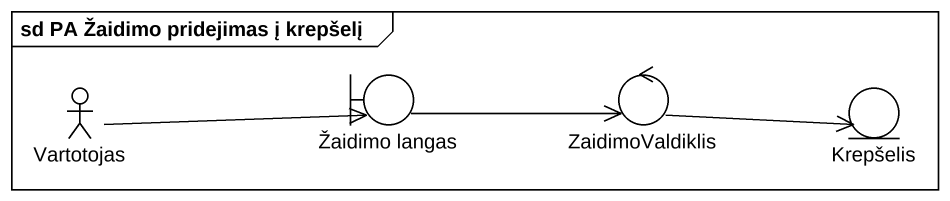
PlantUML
@startuml
mainframe sd PA Žaidimo pridejimas į krepšelį
actor Vartotojas
boundary "Žaidimo langas" as Žaidimo_langas
control ZaidimoValdiklis
entity Krepšelis
Vartotojas -right-> Žaidimo_langas
Žaidimo_langas -right-> ZaidimoValdiklis
ZaidimoValdiklis -right-> Krepšelis
@enduml
